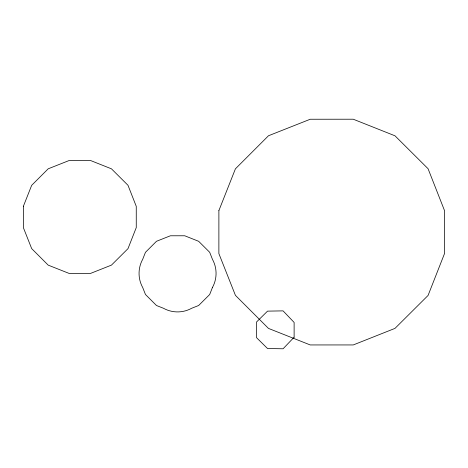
<?xml version="1.0" encoding="UTF-8"?>
<svg xmlns="http://www.w3.org/2000/svg" width="468" height="468" viewBox="0 0 468 468"><rect width="100%" height="100%" fill="white"/><g stroke="black" fill="none" stroke-linecap="round" stroke-linejoin="round"><path stroke-width="0.7" d="M23.406 206.212L23.4 227.723L31.672 248.602L48.198 265.134L69.071 273.4L90.593 273.394L111.454 265.116L127.992 248.648L136.258 227.606L136.258 206.335L127.992 185.287L111.46 168.831L90.581 160.53L69.077 160.547L48.204 168.802L31.666 185.346L23.406 206.212M218.889 210.577L218.878 253.597L235.427 295.355L268.48 328.413L310.225 344.945L353.264 344.939L394.992 328.384L428.068 295.454L444.6 253.363L444.6 210.816L428.068 168.72L394.998 135.808L353.246 119.217L310.231 119.246L268.486 135.755L235.41 168.843L218.889 210.577M212.437 287.504L209.682 294.518L198.654 305.499L191.699 308.254A29.145 29.145 0 0 1 163.443 308.26L156.482 305.51L145.466 294.489L142.705 287.527A29.162 29.162 0 0 1 142.711 259.272L145.46 252.316L156.482 241.289L170.399 235.784L184.737 235.773L198.654 241.307L209.676 252.275L212.437 259.295A29.232 29.232 0 0 1 212.437 287.504M294.12 337.217L283.07 348.783L267.538 348.525L256.528 337.65L256.528 322.007L267.538 311.132L283.07 310.875L294.12 322.44L294.12 337.217"/></g></svg>
